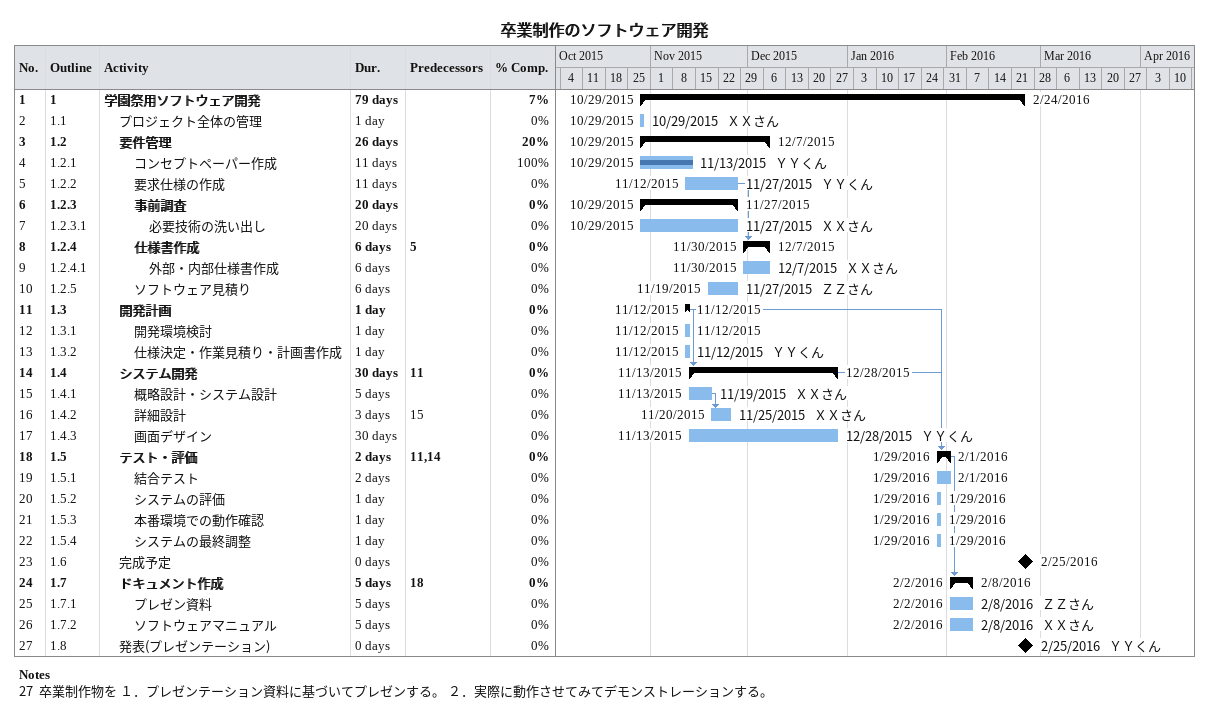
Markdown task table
卒業制作のソフトウェア開発

| ID | WBS | Task | Duration | Start | Finish | Predecessors | Resources | % complete |
|---|---|---|---|---|---|---|---|---|
| 1 | 1 | **学園祭用ソフトウェア開発** | 79d | 2015-10-29 | 2016-02-24 |  |  | 7 |
| 2 | 1.1 | プロジェクト全体の管理 | 1d | 2015-10-29 | 2015-10-29 |  | ＸＸさん | 0 |
| 3 | 1.2 | **要件管理** | 26d | 2015-10-29 | 2015-12-07 |  |  | 20 |
| 4 | 1.2.1 | コンセプトペーパー作成 | 11d | 2015-10-29 | 2015-11-13 |  | ＹＹくん | 100 |
| 5 | 1.2.2 | 要求仕様の作成 | 11d | 2015-11-12 | 2015-11-27 |  | ＹＹくん | 0 |
| 6 | 1.2.3 | **事前調査** | 20d | 2015-10-29 | 2015-11-27 |  |  | 0 |
| 7 | 1.2.3.1 | 必要技術の洗い出し | 20d | 2015-10-29 | 2015-11-27 |  | ＸＸさん | 0 |
| 8 | 1.2.4 | **仕様書作成** | 6d | 2015-11-30 | 2015-12-07 | 5 |  | 0 |
| 9 | 1.2.4.1 | 外部・内部仕様書作成 | 6d | 2015-11-30 | 2015-12-07 |  | ＸＸさん | 0 |
| 10 | 1.2.5 | ソフトウェア見積り | 6d | 2015-11-19 | 2015-11-27 |  | ＺＺさん | 0 |
| 11 | 1.3 | **開発計画** | 1d | 2015-11-12 | 2015-11-12 |  |  | 0 |
| 12 | 1.3.1 | 開発環境検討 | 1d | 2015-11-12 | 2015-11-12 |  |  | 0 |
| 13 | 1.3.2 | 仕様決定・作業見積り・計画書作成 | 1d | 2015-11-12 | 2015-11-12 |  | ＹＹくん | 0 |
| 14 | 1.4 | **システム開発** | 30d | 2015-11-13 | 2015-12-28 | 11 |  | 0 |
| 15 | 1.4.1 | 概略設計・システム設計 | 5d | 2015-11-13 | 2015-11-19 |  | ＸＸさん | 0 |
| 16 | 1.4.2 | 詳細設計 | 3d | 2015-11-20 | 2015-11-25 | 15 | ＸＸさん | 0 |
| 17 | 1.4.3 | 画面デザイン | 30d | 2015-11-13 | 2015-12-28 |  | ＹＹくん | 0 |
| 18 | 1.5 | **テスト・評価** | 2d | 2016-01-29 | 2016-02-01 | 11, 14 |  | 0 |
| 19 | 1.5.1 | 結合テスト | 2d | 2016-01-29 | 2016-02-01 |  |  | 0 |
| 20 | 1.5.2 | システムの評価 | 1d | 2016-01-29 | 2016-01-29 |  |  | 0 |
| 21 | 1.5.3 | 本番環境での動作確認 | 1d | 2016-01-29 | 2016-01-29 |  |  | 0 |
| 22 | 1.5.4 | システムの最終調整 | 1d | 2016-01-29 | 2016-01-29 |  |  | 0 |
| 23 | 1.6 | 完成予定 | 0d | 2016-02-25 | 2016-02-25 |  |  | 0 |
| 24 | 1.7 | **ドキュメント作成** | 5d | 2016-02-02 | 2016-02-08 | 18 |  | 0 |
| 25 | 1.7.1 | プレゼン資料 | 5d | 2016-02-02 | 2016-02-08 |  | ＺＺさん | 0 |
| 26 | 1.7.2 | ソフトウェアマニュアル | 5d | 2016-02-02 | 2016-02-08 |  | ＸＸさん | 0 |
| 27 | 1.8 | 発表(プレゼンテーション) | 0d | 2016-02-25 | 2016-02-25 |  | ＹＹくん | 0 |

Notes
- 27: 卒業制作物を １．プレゼンテーション資料に基づいてプレゼンする。 ２．実際に動作させてみてデモンストレーションする。
